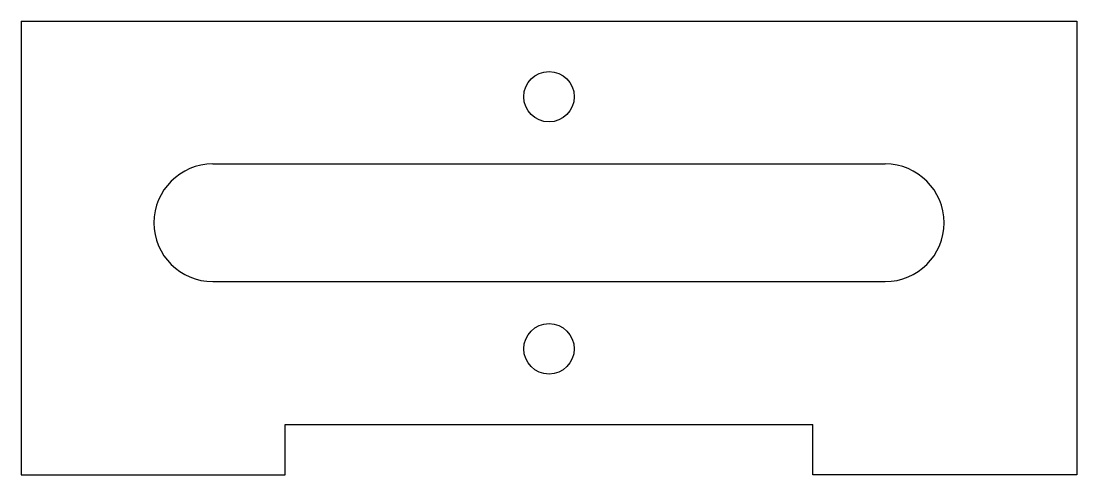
# Model space of a CAD drawing. Extents: x -32.4 to 30.4, y -206.2 to -179.2.
import ezdxf

# ---------------------------------------------------------------- set-up
doc = ezdxf.new("R2010")
doc.units = 0
doc.layers.add('VISIBLE', color=7, linetype='CONTINUOUS')

msp = doc.modelspace()

# ---------------------------------------------------------------- linework, layer by layer
at = {"layer": 'VISIBLE'}
for p, q in [((-32.405, -179.19), (30.395, -179.19)), ((-32.405, -179.19), (-32.405, -206.19)), ((30.395, -179.19), (30.395, -206.19)), ((-21.005, -187.69), (18.995, -187.69)), ((-21.005, -194.69), (18.995, -194.69)), ((-16.705, -206.19), (-16.705, -203.19)), ((-16.705, -203.19), (14.695, -203.19)), ((14.695, -206.19), (14.695, -203.19)), ((-32.405, -206.19), (-16.705, -206.19)), ((30.395, -206.19), (14.695, -206.19))]:
    msp.add_line(p, q, dxfattribs=at)
for centre in [(-1.005, -183.69), (-1.005, -198.69)]:
    msp.add_circle(centre, 1.5, dxfattribs=at)
for centre, start, end in [((-21.005, -191.19), 90, 270), ((18.995, -191.19), 270, 90)]:
    msp.add_arc(centre, 3.5, start, end, dxfattribs=at)

doc.saveas('drawing.dxf')
